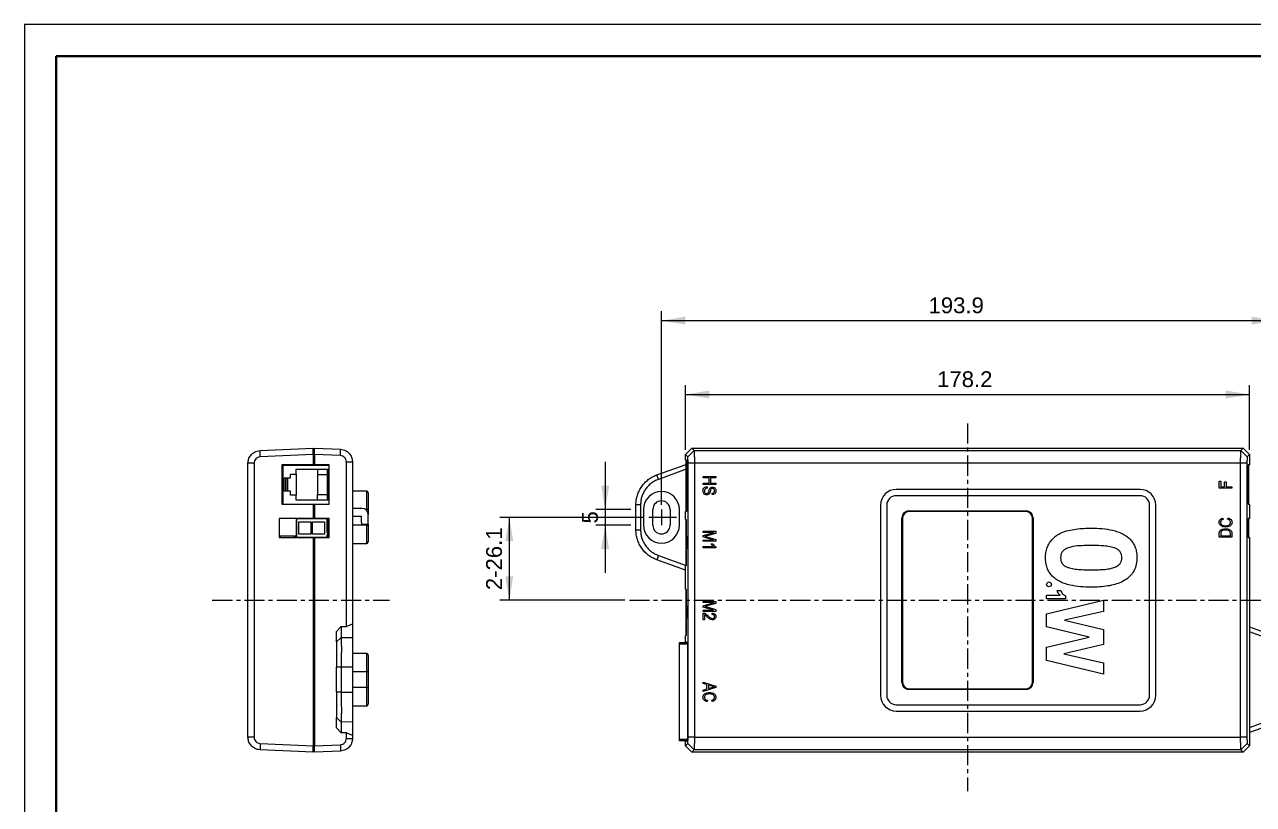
# Model space of a CAD drawing. Header units: millimetres. Extents: x -297 to 297, y -210 to 210.
# Drawn here: x -297 to 91.1, y -36.2 to 210 of the extents above; entities that cross this region are included whole.
import ezdxf

# ---------------------------------------------------------------- set-up
doc = ezdxf.new("R2010")
doc.units = ezdxf.units.MM
doc.linetypes.add('CENTER', pattern=[10.16, 6.35, -1.27, 1.27, -1.27])
doc.layers.get('0').update_dxf_attribs({"lineweight": 20})
doc.layers.add('粗实线层', color=7, linetype='Continuous', lineweight=35)
doc.layers.add('细实线层', color=7, linetype='Continuous', lineweight=18)
doc.styles.add('标准', font='')
doc.styles.get('标准').set_extended_font_data('arial')
doc.dimstyles.new('标准$0', dxfattribs={"dimscale": 1.5, "dimtxt": 3.333333, "dimasz": 5, "dimexe": 2, "dimexo": 1, "dimgap": 1.5, "dimtad": 1, "dimdec": 1, "dimdsep": 46, "dimtxsty": '标准', "dimcen": 2.5, "dimdle": 10, "dimclrd": 256, "dimclre": 256, "dimclrt": 7, "dimadec": 0, "dimazin": 0, "dimtfac": 0.714286, "dimtdec": 1, "dimtmove": 0, "dimatfit": 3, "dimfxl": 0, "dimtolj": 1, "dimarcsym": 0})

# ---------------------------------------------------------------- blocks, each defined once
blk = doc.blocks.new('*X4')
for points in [[(-95.85, 116.52), (-88.35, 117.77), (-88.35, 115.27)], [(98.06, 116.52), (90.56, 117.77), (90.56, 115.27)]]:
    blk.add_hatch(color=256).paths.add_polyline_path(points, flags=0)
at = {"linetype": 'Continuous'}
for p, q in [((-95.85, 58.39), (-95.85, 119.52)), ((98.06, 7.14), (98.06, 119.52))]:
    blk.add_line(p, q, dxfattribs=at)
blk.add_line((-95.85, 116.52), (98.06, 116.52))
at = {"color": 7, "linetype": 'Continuous', "insert": (-2.76, 121.32), "char_height": 5, "width": 32.8125, "attachment_point": 5, "style": '标准'}
blk.add_mtext('193.9', dxfattribs=at)
blk = doc.blocks.new('*X5')
for points in [[(-113.62, 56.89), (-112.37, 64.39), (-114.87, 64.39)], [(-113.62, 51.89), (-112.37, 44.39), (-114.87, 44.39)]]:
    blk.add_hatch(color=256).paths.add_polyline_path(points, flags=0)
blk.add_line((-113.62, 71.89), (-113.62, 36.89))
at = {"linetype": 'Continuous'}
for p, q in [((-105.51, 56.89), (-116.62, 56.89)), ((-105.51, 51.89), (-116.62, 51.89))]:
    blk.add_line(p, q, dxfattribs=at)
at = {"color": 7, "linetype": 'Continuous', "insert": (-118.38, 54.39), "char_height": 5, "width": 10, "attachment_point": 5, "rotation": 90, "style": '标准'}
blk.add_mtext('5', dxfattribs=at)
blk = doc.blocks.new('*X6')
for points in [[(-88.27, 93.19), (-80.77, 94.44), (-80.77, 91.94)], [(89.89, 93.19), (82.39, 94.44), (82.39, 91.94)]]:
    blk.add_hatch(color=256).paths.add_polyline_path(points, flags=0)
at = {"linetype": 'Continuous'}
for p, q in [((-88.27, 75.72), (-88.27, 96.19)), ((89.89, 75.72), (89.89, 96.19))]:
    blk.add_line(p, q, dxfattribs=at)
blk.add_line((-88.27, 93.19), (89.89, 93.19))
at = {"color": 7, "linetype": 'Continuous', "insert": (-0.05, 97.99), "char_height": 5, "width": 32.6905, "attachment_point": 5, "style": '标准'}
blk.add_mtext('178.2', dxfattribs=at)
blk = doc.blocks.new('*X14')
for points in [[(-143.9, 54.39), (-142.65, 46.89), (-145.15, 46.89)], [(-143.9, 28.24), (-142.65, 35.74), (-145.15, 35.74)]]:
    blk.add_hatch(color=256).paths.add_polyline_path(points, flags=0)
at = {"linetype": 'Continuous'}
for p, q in [((-101.35, 54.39), (-146.9, 54.39)), ((-107.47, 28.24), (-146.9, 28.24))]:
    blk.add_line(p, q, dxfattribs=at)
blk.add_line((-143.9, 54.39), (-143.9, 28.24))
at = {"color": 7, "linetype": 'Continuous', "insert": (-148.7, 41.32), "char_height": 5, "width": 36.6235, "attachment_point": 5, "rotation": 90, "style": '标准'}
blk.add_mtext('2-26.1', dxfattribs=at)
blk = doc.blocks.new('$CAXA_FRAME_13B17AC1$')
at = {"layer": '粗实线层'}
for p, q in [((-287, 200), (-287, -200)), ((287, 200), (-287, 200))]:
    blk.add_line(p, q, dxfattribs=at)
at = {"layer": '细实线层'}
for p, q in [((297, 210), (-297, 210)), ((-297, 210), (-297, -210))]:
    blk.add_line(p, q, dxfattribs=at)

msp = doc.modelspace()

# ---------------------------------------------------------------- linework, layer by layer
at = {"color": 7, "linetype": 'CENTER'}
for p, q in [((0.81, 84.06), (0.81, -32.05)), ((-237.7, 28.24), (-181.71, 28.24)), ((-105.97, 28.24), (113.85, 28.24))]:
    msp.add_line(p, q, dxfattribs=at)
at = {"color": 7, "linetype": 'Continuous'}
for p, q in [((-222.61, 75.49), (-205.84, 76.22)), ((-222.61, 73.49), (-222.61, 75.49)), ((-205.84, 74.22), (-222.61, 73.49)), ((-205.84, 74.22), (-205.84, 76.22)), ((-205.84, 75.84), (-205.44, 75.84)), ((-205.84, 74.22), (-205.84, 70.98)), ((-205.84, 74.07), (-205.44, 74.07)), ((-205.44, 74.24), (-205.44, 76.24)), ((-205.44, 76.24), (-197.26, 75.89)), ((-205.44, 74.24), (-205.44, 70.98)), ((-197.26, 73.88), (-205.44, 74.24)), ((-197.26, 73.88), (-197.26, 75.89)), ((-86.29, 76.24), (-88.29, 74.24)), ((-88.29, 72.54), (-88.29, 74.24)), ((-86.27, 76.22), (-88.27, 74.22)), ((-88.27, 72.54), (-88.27, 74.22)), ((-87.54, 73.49), (-88.27, 74.22)), ((-85.54, 75.49), (-87.54, 73.49)), ((-86.29, 76.24), (87.91, 76.24)), ((-86.27, 76.22), (-85.54, 75.49)), ((-86.27, 76.22), (87.89, 76.22)), ((-85.54, 75.49), (87.16, 75.49)), ((87.16, 75.49), (87.89, 76.22)), ((89.16, 73.49), (87.16, 75.49)), ((89.89, 74.22), (87.89, 76.22)), ((89.91, 74.24), (87.91, 76.24)), ((89.89, 74.22), (89.16, 73.49)), ((89.89, 74.22), (89.89, 70.98)), ((89.91, 74.24), (89.91, 70.98)), ((-224.52, 71.5), (-226.44, 71.5)), ((-226.44, -15.01), (-226.44, 71.5)), ((-224.52, 71.5), (-224.52, -15.01)), ((-205.84, 70.98), (-215.74, 70.95)), ((-215.74, 70.95), (-215.74, 58.52)), ((-215.44, 70.24), (-215.74, 70.24)), ((-215.44, 70.88), (-215.44, 58.58)), ((-215.44, 70.88), (-200.94, 70.88)), ((-205.44, 70.98), (-205.84, 70.98)), ((-200.84, 70.96), (-205.44, 70.98)), ((-202.74, 70.88), (-202.74, 70.97)), ((-201.04, 70.88), (-201.04, 70.96)), ((-200.94, 70.88), (-200.94, 69.63)), ((-200.84, 58.51), (-200.84, 70.96)), ((-195.35, 19.95), (-195.35, 71.89)), ((-195.35, 71.89), (-193.44, 71.89)), ((-193.44, 71.89), (-193.44, 20.64)), ((-97.33, 67.78), (-88.09, 71.14)), ((-88.29, 72.54), (-88.27, 72.54)), ((-88.27, 72.54), (-88.29, 72.54)), ((-88.27, 72.54), (-87.91, 72.51)), ((-88.09, 56.26), (-88.09, 72.53)), ((-87.91, 72.24), (-87.99, 72.24)), ((-87.99, 72.24), (-87.99, 56.44)), ((-87.91, 72.51), (-87.91, 56.27)), ((-85.45, 71.5), (-87.46, 71.5)), ((-87.46, -15.01), (-87.46, 71.5)), ((-85.45, 71.5), (-85.45, -15.01)), ((87.07, 71.5), (-85.45, 71.5)), ((89.08, 71.5), (87.07, 71.5)), ((87.07, -15.01), (87.07, 71.5)), ((89.08, 71.5), (89.08, -15.01)), ((89.89, 70.98), (89.46, 70.95)), ((89.46, 70.95), (89.46, 58.52)), ((89.46, 70.88), (89.61, 70.88)), ((89.71, 70.96), (89.61, 70.96)), ((89.61, 70.88), (89.61, 58.58)), ((89.71, 70.96), (89.91, 70.98)), ((89.71, 58.51), (89.71, 70.96)), ((89.91, 70.98), (89.89, 70.98)), ((-215.44, 68.98), (-215.74, 68.98)), ((-214.96, 66.83), (-213.04, 66.83)), ((-214.96, 62.63), (-214.96, 66.83)), ((-214.44, 62.63), (-214.44, 66.83)), ((-214.04, 66.83), (-214.04, 62.63)), ((-213.84, 62.63), (-213.84, 66.83)), ((-213.04, 68.08), (-211.24, 68.08)), ((-213.04, 66.83), (-213.04, 68.08)), ((-211.24, 68.08), (-211.24, 69.63)), ((-211.24, 69.63), (-200.94, 69.63)), ((-211.24, 68.08), (-211.24, 61.38)), ((-204.44, 69.63), (-204.44, 67.83)), ((-201.34, 67.83), (-204.44, 67.83)), ((-204.44, 67.83), (-204.44, 61.63)), ((-201.34, 67.83), (-201.34, 69.63)), ((-201.34, 61.63), (-201.34, 67.83)), ((-201.04, 59.83), (-201.04, 69.63)), ((-96.83, 66.39), (-97.33, 67.78)), ((-88.09, 69.57), (-96.83, 66.39)), ((-82.69, 67.28), (-78.69, 67.28)), ((-82.69, 66.87), (-82.69, 67.28)), ((-80.82, 66.87), (-82.69, 66.87)), ((-80.82, 65.15), (-80.82, 66.87)), ((-80.35, 66.87), (-80.35, 65.15)), ((-78.69, 66.87), (-80.35, 66.87)), ((-78.69, 67.28), (-78.69, 66.87)), ((-213.04, 62.63), (-214.96, 62.63)), ((-213.04, 61.38), (-213.04, 62.63)), ((-188.94, 62.64), (-193.44, 62.64)), ((-188.94, 56.89), (-188.94, 62.64)), ((-188.44, 62.14), (-188.44, 56.89)), ((-82.69, 65.15), (-80.82, 65.15)), ((-82.69, 64.74), (-82.69, 65.15)), ((-78.69, 64.74), (-82.69, 64.74)), ((-81.39, 64.06), (-81.34, 63.65)), ((-80.35, 65.15), (-78.69, 65.15)), ((-78.69, 65.15), (-78.69, 64.74)), ((55.31, 63.24), (-21.69, 63.24)), ((-21.69, 63.24), (-21.69, 63.24)), ((55.31, 63.24), (-21.69, 63.24)), ((55.31, 63.24), (55.31, 63.24)), ((80.31, 65.86), (80.78, 65.86)), ((80.31, 63.63), (80.31, 65.86)), ((84.31, 63.63), (80.31, 63.63)), ((80.78, 65.86), (80.78, 64.04)), ((80.78, 64.04), (82.03, 64.04)), ((82.03, 65.6), (82.49, 65.6)), ((82.03, 64.04), (82.03, 65.6)), ((82.49, 65.6), (82.49, 64.04)), ((82.49, 64.04), (84.31, 64.04)), ((84.31, 64.04), (84.31, 63.63)), ((-215.74, 58.52), (-205.84, 58.48)), ((-215.44, 58.58), (-200.94, 58.58)), ((-214.04, 58.58), (-214.04, 58.51)), ((-213.84, 58.51), (-213.84, 58.58)), ((-211.24, 61.38), (-213.04, 61.38)), ((-211.24, 59.83), (-211.24, 61.38)), ((-200.94, 59.83), (-211.24, 59.83)), ((-205.84, 58.48), (-205.84, 54.04)), ((-205.84, 58.48), (-205.44, 58.48)), ((-205.44, 58.48), (-200.84, 58.51)), ((-205.44, 58.48), (-205.44, 54.04)), ((-204.44, 61.63), (-201.34, 61.63)), ((-204.44, 59.83), (-204.44, 61.63)), ((-202.74, 58.58), (-202.74, 58.5)), ((-201.34, 59.83), (-201.34, 61.63)), ((-201.04, 58.51), (-201.04, 58.58)), ((-200.94, 59.83), (-200.94, 58.58)), ((-102.43, 58.38), (-103.91, 58.38)), ((-103.91, 50.4), (-103.91, 58.38)), ((-102.43, 58.38), (-102.43, 50.4)), ((-79.83, 61.57), (-79.88, 61.98)), ((-26.69, 58.24), (-26.69, -1.76)), ((-26.69, 58.24), (-26.69, 58.24)), ((-26.69, 58.24), (-26.69, -1.76)), ((-24.69, 58.24), (-24.69, -1.76)), ((-24.69, 58.24), (-24.69, 58.24)), ((-24.69, 58.24), (-24.69, -1.76)), ((55.31, 61.24), (-21.69, 61.24)), ((-21.69, 61.24), (-21.69, 61.24)), ((55.31, 61.24), (-21.69, 61.24)), ((55.31, 61.24), (55.31, 61.24)), ((58.31, 58.24), (58.31, 58.24)), ((58.31, -1.76), (58.31, 58.24)), ((58.31, -1.76), (58.31, 58.24)), ((60.31, -1.76), (60.31, 58.24)), ((60.31, 58.24), (60.31, 58.24)), ((60.31, -1.76), (60.31, 58.24)), ((89.61, 58.58), (89.46, 58.58)), ((89.46, 58.52), (89.89, 58.48)), ((89.71, 58.51), (89.61, 58.51)), ((89.91, 58.48), (89.71, 58.51)), ((89.91, 58.48), (89.89, 58.48)), ((89.89, 58.48), (89.89, 54.04)), ((89.91, 58.48), (89.91, 54.04)), ((-190.44, 57.24), (-193.44, 57.24)), ((-193.44, 54.74), (-190.74, 54.74)), ((-190.74, 54.74), (-190.74, 53.24)), ((-188.94, 56.89), (-189.3, 56.89)), ((-188.44, 56.89), (-188.94, 56.89)), ((-188.94, 56.57), (-188.94, 56.89)), ((-188.44, 56.89), (-188.44, 55.24)), ((-188.44, 52.24), (-188.44, 55.24)), ((-101.51, 56.89), (-101.51, 51.89)), ((-91.05, 54.39), (-99.85, 54.39)), ((-98.56, 51.89), (-98.56, 56.89)), ((-95.85, 56.89), (-95.85, 51.89)), ((-93.13, 56.89), (-93.13, 51.89)), ((-90.18, 51.89), (-90.18, 56.89)), ((-88.29, 56.24), (-88.27, 56.24)), ((-88.29, 56.24), (-88.27, 56.24)), ((-88.29, 53.79), (-88.29, 56.24)), ((-87.91, 56.27), (-88.27, 56.24)), ((-88.27, 53.76), (-88.27, 56.24)), ((-87.99, 56.44), (-87.91, 56.44)), ((-17.69, 56.24), (-17.69, 56.44)), ((-17.69, 56.44), (19.31, 56.44)), ((19.31, 56.24), (-17.69, 56.24)), ((-17.69, 56.24), (-17.68, 56.24)), ((19.31, 56.24), (-17.68, 56.24)), ((19.31, 56.24), (19.31, 56.44)), ((19.31, 56.24), (19.31, 56.24)), ((-205.84, 54.04), (-216.54, 54)), ((-216.54, 54), (-216.54, 48.08)), ((-211.14, 53.74), (-211.24, 53.74)), ((-211.24, 53.74), (-211.24, 48.44)), ((-211.14, 53.94), (-211.14, 48.14)), ((-201.44, 53.94), (-211.14, 53.94)), ((-210.34, 49.14), (-210.34, 52.94)), ((-210.34, 52.94), (-206.54, 52.94)), ((-206.54, 52.94), (-206.54, 49.14)), ((-206.04, 52.94), (-202.24, 52.94)), ((-206.04, 49.14), (-206.04, 52.94)), ((-205.44, 54.04), (-205.84, 54.04)), ((-200.84, 54.02), (-205.44, 54.04)), ((-205.44, 53.94), (-205.44, 54.04)), ((-202.24, 52.94), (-202.24, 49.14)), ((-201.44, 49.54), (-201.44, 53.94)), ((-201.04, 53.78), (-201.44, 53.78)), ((-201.44, 53.44), (-201.34, 53.44)), ((-201.04, 51.29), (-201.44, 51.29)), ((-201.34, 52.89), (-201.34, 53.44)), ((-201.34, 52.89), (-201.04, 52.89)), ((-201.04, 52.29), (-201.34, 52.29)), ((-201.34, 52.29), (-201.34, 51.29)), ((-201.04, 49.54), (-201.04, 54.02)), ((-200.84, 48.07), (-200.84, 54.02)), ((-188.94, 51.89), (-193.44, 51.89)), ((-190.74, 53.24), (-190.56, 52.24)), ((-190.56, 52.24), (-188.44, 52.24)), ((-188.94, 51.89), (-188.94, 52.24)), ((-188.94, 51.89), (-188.44, 51.89)), ((-188.94, 46.14), (-188.94, 51.89)), ((-188.44, 52.24), (-188.44, 51.89)), ((-188.44, 51.89), (-188.44, 46.64)), ((-88.29, 53.79), (-88.27, 53.79)), ((-88.27, 53.79), (-88.29, 53.79)), ((-88.27, 53.76), (-88.04, 53.74)), ((-88.09, 39.14), (-88.09, 53.75)), ((-88.04, 53.74), (-88.04, 48.44)), ((-19.89, 2.24), (-19.89, 54.24)), ((-19.89, 54.24), (-19.69, 54.24)), ((-19.69, 54.24), (-19.69, 2.24)), ((-19.68, 54.24), (-19.69, 54.24)), ((-19.68, 54.24), (-19.68, 2.25)), ((21.31, 2.24), (21.31, 54.24)), ((21.31, 54.24), (21.51, 54.24)), ((21.31, 54.24), (21.31, 54.24)), ((21.31, 2.25), (21.31, 54.24)), ((21.51, 54.24), (21.51, 2.24)), ((81.45, 54.14), (81.56, 53.72)), ((82.91, 53.78), (83.01, 54.19)), ((89.89, 54.04), (89.43, 54)), ((89.43, 54), (89.43, 48.08)), ((89.43, 53.94), (89.61, 53.94)), ((89.71, 54.02), (89.61, 54.02)), ((89.61, 53.94), (89.61, 48.14)), ((89.71, 54.02), (89.91, 54.04)), ((89.71, 48.07), (89.71, 54.02)), ((89.91, 54.04), (89.89, 54.04)), ((-216.54, 48.08), (-205.84, 48.04)), ((-211.24, 48.44), (-216.24, 48.44)), ((-216.24, 48.44), (-216.24, 48.08)), ((-212.04, 48.07), (-212.04, 48.09)), ((-212.04, 48.09), (-211.04, 48.09)), ((-211.14, 48.14), (-201.44, 48.14)), ((-211.04, 48.14), (-211.04, 48.06)), ((-206.54, 49.14), (-210.34, 49.14)), ((-202.24, 49.14), (-206.04, 49.14)), ((-205.84, 48.04), (-205.84, -17.74)), ((-205.84, 48.04), (-205.44, 48.04)), ((-205.44, 48.04), (-200.84, 48.07)), ((-205.44, 48.04), (-205.44, -17.76)), ((-204.34, 48.14), (-204.34, 48.07)), ((-201.04, 48.07), (-204.34, 48.07)), ((-201.44, 50.19), (-201.04, 50.19)), ((-201.44, 49.54), (-201.04, 49.54)), ((-201.04, 48.94), (-201.44, 48.94)), ((-201.44, 48.14), (-201.44, 48.94)), ((-201.34, 50.19), (-201.34, 49.54)), ((-201.34, 48.07), (-201.34, 48.06)), ((-201.04, 49.54), (-201.04, 48.94)), ((-201.04, 48.07), (-201.04, 48.94)), ((-102.43, 50.4), (-103.91, 50.4)), ((-88.04, 48.44), (-87.82, 48.44)), ((-87.99, 48.09), (-87.99, 48.44)), ((-87.99, 48.09), (-87.82, 48.09)), ((-87.99, 44.89), (-87.99, 48.09)), ((-87.82, 48.44), (-87.82, 44.44)), ((-82.69, 50), (-78.69, 50)), ((-82.69, 49.58), (-82.69, 50)), ((-82.69, 48.63), (-79.2, 49.58)), ((-79.2, 49.58), (-82.69, 49.58)), ((-82.69, 48.2), (-82.69, 48.63)), ((-79.39, 47.24), (-82.69, 48.2)), ((-82.69, 47.24), (-79.39, 47.24)), ((-82.69, 46.83), (-82.69, 47.24)), ((-78.69, 46.83), (-82.69, 46.83)), ((-81.52, 48.57), (-82.11, 48.41)), ((-78.69, 49.35), (-81.52, 48.57)), ((-81.47, 48.23), (-78.69, 47.42)), ((-78.69, 50), (-78.69, 49.35)), ((-78.69, 47.42), (-78.69, 46.83)), ((80.31, 48.11), (80.31, 49.24)), ((84.31, 48.11), (80.31, 48.11)), ((80.78, 49.23), (80.78, 48.53)), ((80.78, 48.53), (83.84, 48.53)), ((83.84, 48.53), (83.84, 49.24)), ((84.31, 49.29), (84.31, 48.11)), ((89.43, 48.14), (89.61, 48.14)), ((89.43, 48.08), (89.89, 48.04)), ((89.71, 48.07), (89.61, 48.07)), ((89.91, 48.04), (89.71, 48.07)), ((89.91, 48.04), (89.89, 48.04)), ((89.89, 48.04), (89.89, -17.74)), ((89.91, 48.04), (89.91, -17.76)), ((-226.44, 45.5), (-226.46, 45.5)), ((-193.44, 46.14), (-188.94, 46.14)), ((-88.04, 44.44), (-88.04, 39.14)), ((-87.82, 44.44), (-88.04, 44.44)), ((-87.82, 44.89), (-87.99, 44.89)), ((-87.99, 44.44), (-87.99, 44.89)), ((-82.69, 45.22), (-79.52, 45.22)), ((-82.69, 44.8), (-82.69, 45.22)), ((-78.64, 44.8), (-82.69, 44.8)), ((-80.14, 46.05), (-79.68, 46.05)), ((-78.64, 45.07), (-78.64, 44.8)), ((-96.83, 42.39), (-97.33, 41)), ((-88.29, 37.71), (-97.33, 41)), ((-96.83, 42.39), (-88.09, 39.21)), ((-88.27, 39.09), (-88.29, 39.09)), ((-88.29, 31.79), (-88.29, 39.09)), ((-88.29, 39.09), (-88.27, 39.09)), ((-88.04, 39.14), (-88.27, 39.12)), ((-88.27, 31.76), (-88.27, 39.12)), ((-88.29, 31.79), (-88.27, 31.79)), ((-88.27, 31.79), (-88.29, 31.79)), ((-88.27, 31.76), (-88.04, 31.74)), ((-88.09, 17.14), (-88.09, 31.75)), ((-88.04, 31.74), (-88.04, 26.44)), ((29.12, 31.27), (30.27, 31.27)), ((-82.69, 27.88), (-78.69, 27.88)), ((-82.69, 27.46), (-82.69, 27.88)), ((-82.69, 26.51), (-79.2, 27.46)), ((-79.2, 27.46), (-82.69, 27.46)), ((-78.69, 27.23), (-81.52, 26.45)), ((-78.69, 27.88), (-78.69, 27.23)), ((25.81, 29.81), (30.08, 29.81)), ((25.81, 28.66), (25.81, 29.81)), ((31.81, 28.66), (25.81, 28.66)), ((25.81, 23.93), (43.81, 28.24)), ((31.81, 29.58), (31.81, 28.66)), ((43.81, 28.24), (43.81, 24.69)), ((-88.04, 26.44), (-87.82, 26.44)), ((-87.99, 26.09), (-87.99, 26.44)), ((-87.99, 22.89), (-87.99, 26.09)), ((-87.99, 26.09), (-87.82, 26.09)), ((-87.82, 26.44), (-87.82, 22.44)), ((-82.69, 26.09), (-82.69, 26.51)), ((-79.39, 25.13), (-82.69, 26.09)), ((-82.69, 25.13), (-79.39, 25.13)), ((-82.69, 24.71), (-82.69, 25.13)), ((-78.69, 24.71), (-82.69, 24.71)), ((-82.69, 22.06), (-82.69, 24.19)), ((-82.22, 23.62), (-82.22, 22.06)), ((-81.52, 26.45), (-82.11, 26.29)), ((-81.47, 26.11), (-78.69, 25.3)), ((-79.88, 23.72), (-79.83, 24.14)), ((-78.69, 25.3), (-78.69, 24.71)), ((25.81, 19.81), (25.81, 23.93)), ((43.81, 24.69), (31.45, 21.9)), ((-198.44, 18.36), (-196.96, 19.95)), ((-196.96, 19.95), (-196.96, 16.51)), ((-196.96, 19.95), (-195.35, 19.95)), ((-193.44, 20.64), (-195.35, 19.95)), ((-193.44, 20.64), (-193.44, 16.46)), ((-88.04, 22.44), (-88.04, 17.14)), ((-87.82, 22.44), (-88.04, 22.44)), ((-87.82, 22.89), (-87.99, 22.89)), ((-87.99, 22.44), (-87.99, 22.89)), ((-82.22, 22.06), (-82.69, 22.06)), ((39.27, 16.59), (25.81, 19.81)), ((31.45, 21.9), (43.81, 18.94)), ((89.91, 19.82), (99.1, 16.51)), ((-198.44, 15.12), (-198.44, 18.36)), ((-196.96, 16.51), (-198.44, 15.12)), ((-196.96, 16.51), (-193.44, 16.46)), ((-193.44, 16.46), (-193.44, 7.06)), ((-88.27, 17.09), (-88.29, 17.09)), ((-88.29, 17.09), (-88.27, 17.09)), ((-88.29, 15.04), (-88.29, 17.09)), ((-88.04, 17.14), (-88.27, 17.12)), ((-88.27, 14.94), (-88.27, 17.12)), ((25.81, 13.45), (39.27, 16.59)), ((43.81, 18.94), (43.81, 14.21)), ((98.6, 15.12), (89.91, 18.25)), ((-198.44, 15.12), (-198.44, 7.1)), ((-90.19, 14.84), (-87.52, 14.84)), ((-90.19, 14.34), (-90.19, 14.84)), ((-90.19, -15.66), (-90.19, 14.34)), ((-87.52, 14.34), (-90.19, 14.34)), ((-88.27, 15.04), (-88.29, 15.04)), ((-88.27, 15.04), (-88.29, 15.04)), ((-88.27, 14.94), (-87.53, 15.03)), ((-87.89, 14.94), (-88.27, 14.94)), ((-87.89, 14.94), (-87.52, 14.94)), ((-87.89, 14.94), (-87.89, 14.94)), ((-87.52, -16.05), (-87.52, 14.73)), ((25.81, 9.16), (25.81, 13.45)), ((43.81, 14.21), (31.24, 11.28)), ((-188.94, 11.39), (-193.44, 11.39)), ((-188.94, 5.64), (-188.94, 11.39)), ((-188.44, 10.89), (-188.44, 5.64)), ((43.81, 4.93), (25.81, 9.16)), ((31.24, 11.28), (43.81, 8.49)), ((43.81, 8.49), (43.81, 4.93)), ((-196.96, 7.1), (-198.44, 7.1)), ((-198.44, -0.83), (-198.44, 7.1)), ((-193.44, 7.06), (-196.96, 7.1)), ((-196.96, 7.1), (-196.96, -0.83)), ((-193.44, 7.06), (-193.44, -0.79)), ((-188.94, 5.64), (-193.44, 5.64)), ((-188.94, 0.64), (-188.94, 5.64)), ((-188.44, 5.64), (-188.94, 5.64)), ((-188.44, 5.64), (-188.44, 0.64)), ((-188.94, 0.64), (-193.44, 0.64)), ((-188.94, 0.64), (-188.44, 0.64)), ((-188.94, -5.11), (-188.94, 0.64)), ((-188.44, 0.64), (-188.44, -4.61)), ((-82.69, 2.4), (-78.69, 1.12)), ((-82.69, 1.96), (-82.69, 2.4)), ((-81.49, 1.62), (-82.69, 1.96)), ((-78.69, 0.71), (-82.69, -0.56)), ((-82.69, -0.13), (-81.49, 0.22)), ((-81.49, 0.22), (-81.49, 1.62)), ((-81.03, 1.48), (-81.03, 0.35)), ((-79.86, 1.1), (-81.03, 1.48)), ((-81.03, 0.35), (-79.93, 0.69)), ((-78.69, 1.12), (-78.69, 0.71)), ((-19.89, 2.24), (-19.69, 2.24)), ((-19.69, 2.24), (-19.68, 2.25)), ((-17.68, 0.25), (-17.69, 0.24)), ((-17.69, 0.04), (-17.69, 0.24)), ((-17.69, 0.24), (19.31, 0.24)), ((19.31, 0.04), (-17.69, 0.04)), ((-17.68, 0.25), (19.31, 0.25)), ((19.31, 0.24), (19.31, 0.25)), ((19.31, 0.04), (19.31, 0.24)), ((21.31, 2.25), (21.31, 2.24)), ((21.31, 2.24), (21.51, 2.24)), ((-198.44, -0.83), (-198.44, -8.85)), ((-196.96, -0.83), (-198.44, -0.83)), ((-196.96, -0.83), (-193.44, -0.79)), ((-193.44, -0.79), (-193.44, -10.19)), ((-82.69, -0.56), (-82.69, -0.13)), ((-81.29, -3.37), (-81.39, -3.78)), ((-79.83, -3.73), (-79.94, -3.32)), ((-26.69, -1.76), (-26.69, -1.76)), ((-24.69, -1.76), (-24.69, -1.76)), ((58.31, -1.76), (58.31, -1.76)), ((60.31, -1.76), (60.31, -1.76)), ((-193.44, -5.11), (-188.94, -5.11)), ((-21.69, -4.76), (55.31, -4.76)), ((-21.69, -4.76), (-21.69, -4.76)), ((-21.69, -4.76), (55.31, -4.76)), ((-21.69, -6.76), (55.31, -6.76)), ((-21.69, -6.76), (-21.69, -6.76)), ((-21.69, -6.76), (55.31, -6.76)), ((55.31, -4.76), (55.31, -4.76)), ((55.31, -6.76), (55.31, -6.76)), ((-196.96, -10.24), (-198.44, -8.85)), ((-198.44, -12.09), (-198.44, -8.85)), ((-193.44, -10.19), (-196.96, -10.24)), ((-196.96, -10.24), (-196.96, -13.68)), ((-193.44, -10.19), (-193.44, -14.36)), ((89.91, -11.98), (98.6, -8.85)), ((99.1, -10.24), (89.91, -13.55)), ((-224.52, -15.01), (-226.44, -15.01)), ((-196.96, -13.68), (-198.44, -12.09)), ((-195.35, -13.68), (-196.96, -13.68)), ((-195.35, -13.68), (-193.44, -14.36)), ((-195.35, -15.4), (-195.35, -13.68)), ((-195.35, -15.4), (-193.44, -15.4)), ((-193.44, -14.36), (-193.44, -15.4)), ((-85.45, -15.01), (-87.46, -15.01)), ((-85.45, -15.01), (87.07, -15.01)), ((89.08, -15.01), (87.07, -15.01)), ((-222.61, -17.01), (-222.61, -19.01)), ((-222.61, -17.01), (-205.84, -17.74)), ((-205.84, -19.74), (-222.61, -19.01)), ((-205.84, -17.59), (-205.44, -17.59)), ((-205.84, -19.74), (-205.84, -17.74)), ((-205.84, -19.36), (-205.44, -19.36)), ((-205.44, -17.76), (-197.26, -17.4)), ((-205.44, -19.76), (-205.44, -17.76)), ((-197.26, -19.4), (-205.44, -19.76)), ((-197.26, -17.4), (-197.26, -19.4)), ((-90.19, -16.16), (-90.19, -15.66)), ((-90.19, -15.66), (-87.52, -15.66)), ((-87.52, -16.16), (-90.19, -16.16)), ((-88.29, -16.36), (-88.27, -16.36)), ((-88.29, -17.75), (-88.29, -16.36)), ((-88.29, -16.36), (-88.27, -16.36)), ((-88.29, -17.75), (-86.29, -19.76)), ((-87.53, -16.35), (-88.27, -16.26)), ((-88.27, -17.73), (-88.27, -16.26)), ((-88.27, -16.26), (-87.89, -16.26)), ((-88.27, -17.73), (-87.54, -17)), ((-88.27, -17.73), (-86.27, -19.74)), ((-87.89, -16.26), (-87.89, -16.26)), ((-87.52, -16.26), (-87.89, -16.26)), ((-85.54, -19.01), (-87.54, -17)), ((-85.54, -19.01), (-86.27, -19.74)), ((87.16, -19.01), (-85.54, -19.01)), ((89.16, -17.01), (87.16, -19.01)), ((87.89, -19.74), (87.16, -19.01)), ((87.89, -19.74), (89.89, -17.74)), ((87.91, -19.76), (89.91, -17.76)), ((89.16, -17.01), (89.89, -17.74)), ((87.91, -19.76), (-86.29, -19.76)), ((87.89, -19.74), (-86.27, -19.74))]:
    msp.add_line(p, q, dxfattribs=at)
msp.add_circle((26.56, 33.24), 0.75, dxfattribs=at)
for centre, radius, start, end in [((-188.94, 62.14), 0.5, 0, 90), ((-95.85, 56.89), 5.66, 0, 180), ((-21.69, 58.24), 5, 90, 180), ((-21.69, 58.24), 5, 90, 180), ((55.31, 58.24), 5, 360, 90), ((55.31, 58.24), 5, 360, 90), ((-95.85, 56.89), 2.72, 0, 180), ((-21.69, 58.24), 3, 90, 180), ((-21.69, 58.24), 3, 90, 180), ((55.31, 58.24), 3, 360, 90), ((55.31, 58.24), 3, 360, 90), ((-190.44, 55.24), 2, 0, 90), ((-95.85, 51.89), 5.66, 180, 360), ((-95.85, 51.89), 2.72, 180, 0), ((-188.94, 46.64), 0.5, 270, 0), ((-188.94, 10.89), 0.5, 0, 90), ((-21.69, -1.76), 5, 180, 270), ((-21.69, -1.76), 5, 180, 270), ((-21.69, -1.76), 3, 180, 270), ((-21.69, -1.76), 3, 180, 270), ((55.31, -1.76), 5, 270, 0), ((55.31, -1.76), 3, 270, 0), ((55.31, -1.76), 3, 270, 0), ((55.31, -1.76), 5, 270, 0), ((-188.94, -4.61), 0.5, 270, 0)]:
    msp.add_arc(centre, radius, start, end, dxfattribs=at)
for centre, major_axis, ratio, start_param, end_param in [((-17.69, 54.24), (1.56, -1.56), 0.999924, 2.356233, 3.926953), ((-17.69, 54.24), (-1.41, 1.41), 0.999909, 5.497825, 7.068545), ((-17.68, 54.24), (1.41, -1.41), 0.999924, 2.356233, 3.926953), ((19.31, 54.24), (-1.56, -1.56), 0.999924, 2.356233, 3.926953), ((19.31, 54.24), (1.41, 1.41), 0.999909, 5.497825, 7.068545), ((19.31, 54.24), (-1.41, -1.41), 0.999924, 2.356233, 3.926953), ((-88, 14.71), (0, 0.3), 0.043661, 5.175568, 5.618497), ((-87.53, 14.73), (0, 0.3), 0.043661, 4.712389, 6.288421), ((-17.69, 2.24), (1.56, 1.56), 0.999924, 2.356233, 3.926953), ((-17.69, 2.24), (1.41, 1.41), 0.999909, 2.356233, 3.926953), ((-17.68, 2.25), (1.41, 1.41), 0.999924, 2.356233, 3.926953), ((19.31, 2.25), (-1.41, 1.41), 0.999924, 2.356233, 3.926953), ((19.31, 2.24), (-1.56, 1.56), 0.999924, 2.356233, 3.926953), ((19.31, 2.24), (-1.41, 1.41), 0.999909, 2.356233, 3.926953), ((-88, -16.02), (0, 0.3), 0.043661, 3.806281, 4.24921), ((-87.53, -16.05), (0, 0.3), 0.043661, 3.136357, 4.712389)]:
    msp.add_ellipse(centre, major_axis=major_axis, ratio=ratio, start_param=start_param, end_param=end_param, dxfattribs=at)
for points, knots in [([(-226.44, 71.5), (-226.4, 71.91), (-226.32, 72.79), (-225.75, 73.83), (-225.04, 74.57), (-224.35, 75.04), (-223.53, 75.39), (-222.92, 75.46), (-222.61, 75.49)], [0, 0, 0, 0, 868.324331, 1873.038027, 2429.037795, 3019.457671, 3644.26142, 4303.433059, 4303.433059, 4303.433059, 4303.433059]), ([(-197.26, 75.89), (-196.95, 75.85), (-196.35, 75.78), (-195.52, 75.43), (-194.83, 74.96), (-194.13, 74.22), (-193.55, 73.19), (-193.47, 72.3), (-193.44, 71.89)], [0, 0, 0, 0, 589.829161, 1148.906354, 1677.216865, 2174.729648, 3073.75186, 3850.738149, 3850.738149, 3850.738149, 3850.738149]), ([(-195.35, 71.89), (-195.38, 72.14), (-195.43, 72.66), (-195.88, 73.3), (-196.5, 73.78), (-197.01, 73.85), (-197.26, 73.88)], [0, 0, 0, 0, 665.153975, 1333.650924, 2002.061747, 2668.127516, 2668.127516, 2668.127516, 2668.127516]), ([(-194.55, 74.66), (-194.54, 74.65), (-194.53, 74.64), (-194.46, 74.57), (-194.4, 74.5), (-194.37, 74.46), (-194.35, 74.43), (-194.33, 74.41), (-194.33, 74.4), (-194.32, 74.4)], [0, 0, 0, 0, 1613.02145, 2943.797119, 3599.74994, 3953.712208, 4137.309017, 4324.369504, 4359.591616, 4359.591616, 4359.591616, 4359.591616]), ([(-85.54, 75.49), (-85.53, 75.46), (-85.52, 75.39), (-85.5, 75.04), (-85.49, 74.57), (-85.47, 73.83), (-85.46, 72.79), (-85.45, 71.91), (-85.45, 71.5)], [0, 0, 0, 0, 337.680765, 657.755619, 960.216367, 1245.044344, 1759.739887, 2204.565899, 2204.565899, 2204.565899, 2204.565899]), ([(87.07, 71.5), (87.07, 71.91), (87.08, 72.79), (87.09, 73.83), (87.1, 74.57), (87.12, 75.04), (87.14, 75.39), (87.15, 75.46), (87.16, 75.49)], [0, 0, 0, 0, 257.509442, 555.466386, 720.353151, 895.447511, 1080.738719, 1276.222037, 1276.222037, 1276.222037, 1276.222037]), ([(-222.61, 73.49), (-222.86, 73.45), (-223.37, 73.38), (-223.99, 72.9), (-224.44, 72.26), (-224.49, 71.75), (-224.52, 71.5)], [0, 0, 0, 0, 740.284807, 1483.9191, 2226.978409, 2967.012157, 2967.012157, 2967.012157, 2967.012157]), ([(-87.46, 71.5), (-87.46, 71.75), (-87.46, 72.26), (-87.48, 72.9), (-87.51, 73.38), (-87.53, 73.45), (-87.54, 73.49)], [0, 0, 0, 0, 383.107756, 768.123392, 1153.120809, 1536.736211, 1536.736211, 1536.736211, 1536.736211]), ([(89.16, 73.49), (89.15, 73.45), (89.13, 73.38), (89.1, 72.9), (89.08, 72.26), (89.08, 71.75), (89.08, 71.5)], [0, 0, 0, 0, 226.067245, 453.157352, 680.071871, 906.062448, 906.062448, 906.062448, 906.062448]), ([(-103.91, 58.38), (-103.89, 58.89), (-103.84, 59.91), (-103.48, 61.4), (-102.91, 62.82), (-102.13, 64.14), (-101.16, 65.32), (-100.02, 66.34), (-98.74, 67.19), (-97.8, 67.58), (-97.33, 67.78)], [0, 0, 0, 0, 377.939008, 755.869879, 1133.795831, 1511.719058, 1889.641849, 2267.567874, 2645.499089, 3023.437702, 3023.437702, 3023.437702, 3023.437702]), ([(-96.83, 66.39), (-97.22, 66.22), (-98.03, 65.89), (-99.12, 65.17), (-100.09, 64.3), (-100.92, 63.29), (-101.58, 62.17), (-102.07, 60.95), (-102.38, 59.68), (-102.42, 58.81), (-102.43, 58.38)], [0, 0, 0, 0, 372.452342, 748.066812, 1123.136496, 1496.287172, 1869.158747, 2244.507637, 2619.986813, 2992.578794, 2992.578794, 2992.578794, 2992.578794]), ([(-82.74, 62.72), (-82.72, 62.93), (-82.69, 63.33), (-82.33, 63.79), (-81.86, 64.02), (-81.55, 64.05), (-81.39, 64.06)], [0, 0, 0, 0, 392.601552, 783.547077, 1092.259887, 1401.835306, 1401.835306, 1401.835306, 1401.835306]), ([(-81.58, 61.46), (-81.76, 61.49), (-82.12, 61.53), (-82.52, 61.87), (-82.72, 62.3), (-82.73, 62.58), (-82.74, 62.72)], [0, 0, 0, 0, 387.683611, 774.845116, 1080.269618, 1386.655019, 1386.655019, 1386.655019, 1386.655019]), ([(-81.34, 63.65), (-81.48, 63.63), (-81.76, 63.59), (-82.08, 63.34), (-82.25, 63.02), (-82.26, 62.8), (-82.27, 62.69)], [0, 0, 0, 0, 391.824764, 780.42092, 1087.817505, 1395.658567, 1395.658567, 1395.658567, 1395.658567]), ([(-82.27, 62.69), (-82.27, 62.58), (-82.25, 62.35), (-82.1, 62.07), (-81.85, 61.9), (-81.68, 61.89), (-81.59, 61.88)], [0, 0, 0, 0, 389.223704, 776.014557, 1080.716262, 1385.933342, 1385.933342, 1385.933342, 1385.933342]), ([(-81.59, 61.88), (-81.53, 61.88), (-81.42, 61.89), (-81.26, 61.96), (-81.13, 62.08), (-80.95, 62.38), (-80.89, 62.66), (-80.83, 62.88)], [0, 0, 0, 0, 205.298564, 410.266562, 615.318894, 820.624349, 1642.68698, 1642.68698, 1642.68698, 1642.68698]), ([(-80.83, 62.88), (-80.79, 63.03), (-80.7, 63.33), (-80.46, 63.71), (-80.1, 63.93), (-79.86, 63.95), (-79.73, 63.96)], [0, 0, 0, 0, 388.640444, 774.235428, 1078.157399, 1382.396418, 1382.396418, 1382.396418, 1382.396418]), ([(-80.41, 62.78), (-80.45, 62.64), (-80.5, 62.41), (-80.58, 62.18), (-80.62, 62.08)], [0, 0, 0, 0, 433.402026, 773.754967, 773.754967, 773.754967, 773.754967]), ([(-80.15, 63.41), (-80.22, 63.3), (-80.34, 63.1), (-80.39, 62.88), (-80.41, 62.78)], [0, 0, 0, 0, 432.941365, 776.063953, 776.063953, 776.063953, 776.063953]), ([(-79.74, 63.54), (-79.83, 63.54), (-79.97, 63.53), (-80.09, 63.45), (-80.15, 63.41)], [0, 0, 0, 0, 434.815148, 775.937474, 775.937474, 775.937474, 775.937474]), ([(-79.88, 61.98), (-79.77, 62), (-79.53, 62.03), (-79.25, 62.22), (-79.12, 62.51), (-79.11, 62.69), (-79.1, 62.78)], [0, 0, 0, 0, 381.632849, 760.103333, 1059.107805, 1359.228793, 1359.228793, 1359.228793, 1359.228793]), ([(-78.64, 62.8), (-78.65, 62.62), (-78.68, 62.26), (-78.99, 61.83), (-79.41, 61.61), (-79.69, 61.58), (-79.83, 61.57)], [0, 0, 0, 0, 379.739708, 757.793557, 1056.22991, 1355.423627, 1355.423627, 1355.423627, 1355.423627]), ([(-79.1, 62.78), (-79.11, 62.89), (-79.12, 63.1), (-79.27, 63.36), (-79.49, 63.52), (-79.66, 63.53), (-79.74, 63.54)], [0, 0, 0, 0, 384.150808, 765.673752, 1066.326449, 1367.501245, 1367.501245, 1367.501245, 1367.501245]), ([(-79.73, 63.96), (-79.56, 63.94), (-79.23, 63.91), (-78.85, 63.59), (-78.66, 63.19), (-78.64, 62.93), (-78.64, 62.8)], [0, 0, 0, 0, 382.974129, 765.209846, 1066.825147, 1369.250395, 1369.250395, 1369.250395, 1369.250395]), ([(-80.62, 62.08), (-80.67, 61.98), (-80.78, 61.78), (-81.1, 61.52), (-81.4, 61.48), (-81.58, 61.46)], [0, 0, 0, 0, 292.080589, 583.662232, 1039.601317, 1039.601317, 1039.601317, 1039.601317]), ([(25.45, 41.66), (25.47, 42.21), (25.52, 43.29), (25.94, 44.88), (26.67, 46.34), (27.68, 47.62), (28.91, 48.71), (30.57, 49.64), (32.65, 50.31), (35.05, 50.73), (37.49, 50.95), (39.11, 50.97), (39.93, 50.98)], [0, 0, 0, 0, 83.12487, 166.234482, 249.319976, 332.390333, 415.49245, 498.5552, 623.164445, 747.874813, 872.625618, 997.387638, 997.387638, 997.387638, 997.387638]), ([(39.93, 50.98), (41.05, 50.96), (43.3, 50.91), (46.12, 50.49), (48.33, 49.86), (49.97, 49.18), (50.94, 48.5), (51.42, 48.16)], [0, 0, 0, 0, 170.655618, 341.238558, 430.622364, 519.967569, 609.262162, 609.262162, 609.262162, 609.262162]), ([(80.26, 52.86), (80.28, 53.04), (80.32, 53.4), (80.75, 53.91), (81.19, 54.05), (81.45, 54.14)], [0, 0, 0, 0, 173.948025, 347.883666, 621.00976, 621.00976, 621.00976, 621.00976]), ([(82.28, 51.34), (82.02, 51.35), (81.49, 51.38), (80.8, 51.7), (80.34, 52.24), (80.29, 52.65), (80.26, 52.86)], [0, 0, 0, 0, 219.138619, 437.33046, 608.548767, 779.747131, 779.747131, 779.747131, 779.747131]), ([(80.39, 49.88), (80.49, 50.06), (80.71, 50.43), (81.42, 50.76), (81.96, 50.8), (82.29, 50.82)], [0, 0, 0, 0, 172.347745, 346.18404, 619.528113, 619.528113, 619.528113, 619.528113]), ([(81.56, 53.72), (81.44, 53.69), (81.21, 53.62), (80.92, 53.41), (80.75, 53.14), (80.73, 52.94), (80.73, 52.85)], [0, 0, 0, 0, 220.431245, 439.983982, 612.371993, 785.076736, 785.076736, 785.076736, 785.076736]), ([(80.73, 52.85), (80.75, 52.67), (80.78, 52.39), (81.02, 52.12), (81.31, 51.91), (81.75, 51.77), (82.11, 51.76), (82.28, 51.75)], [0, 0, 0, 0, 239.146475, 359.610043, 480.229878, 720.991423, 962.446175, 962.446175, 962.446175, 962.446175]), ([(84.36, 52.83), (84.33, 52.58), (84.29, 52.22), (83.98, 51.85), (83.58, 51.58), (83, 51.37), (82.52, 51.35), (82.28, 51.34)], [0, 0, 0, 0, 245.586142, 369.335787, 493.333648, 740.872031, 988.897043, 988.897043, 988.897043, 988.897043]), ([(82.28, 51.75), (82.47, 51.76), (82.83, 51.77), (83.36, 51.91), (83.72, 52.21), (83.88, 52.54), (83.89, 52.72), (83.9, 52.81)], [0, 0, 0, 0, 246.926238, 493.21236, 737.865596, 860.998212, 984.262088, 984.262088, 984.262088, 984.262088]), ([(82.29, 50.82), (82.53, 50.81), (83.01, 50.79), (83.59, 50.58), (83.98, 50.3), (84.27, 49.9), (84.29, 49.54), (84.31, 49.29)], [0, 0, 0, 0, 246.11472, 491.63621, 614.58496, 737.239306, 981.782643, 981.782643, 981.782643, 981.782643]), ([(83.9, 52.81), (83.88, 52.96), (83.84, 53.24), (83.48, 53.63), (83.13, 53.72), (82.91, 53.78)], [0, 0, 0, 0, 179.827222, 359.83539, 642.737717, 642.737717, 642.737717, 642.737717]), ([(83.01, 54.19), (83.2, 54.14), (83.58, 54.05), (84.04, 53.73), (84.32, 53.29), (84.35, 52.98), (84.36, 52.83)], [0, 0, 0, 0, 226.47682, 451.974434, 629.238974, 806.686325, 806.686325, 806.686325, 806.686325]), ([(-97.33, 41), (-97.8, 41.2), (-98.74, 41.59), (-100.02, 42.44), (-101.16, 43.46), (-102.13, 44.64), (-102.91, 45.96), (-103.48, 47.38), (-103.84, 48.87), (-103.89, 49.89), (-103.91, 50.4)], [0, 0, 0, 0, 338.446469, 676.886228, 1015.320925, 1353.75346, 1692.186421, 2030.621083, 2369.060534, 2707.507271, 2707.507271, 2707.507271, 2707.507271]), ([(-102.43, 50.4), (-102.42, 49.97), (-102.38, 49.1), (-102.07, 47.83), (-101.58, 46.61), (-100.92, 45.49), (-100.09, 44.48), (-99.12, 43.61), (-98.03, 42.89), (-97.22, 42.55), (-96.83, 42.39)], [0, 0, 0, 0, 341.132934, 685.16221, 1028.69232, 1370.464597, 1711.98094, 2055.767055, 2399.671915, 2740.932107, 2740.932107, 2740.932107, 2740.932107]), ([(-82.11, 48.41), (-81.99, 48.38), (-81.78, 48.32), (-81.57, 48.26), (-81.47, 48.23)], [0, 0, 0, 0, 397.692286, 710.171931, 710.171931, 710.171931, 710.171931]), ([(51.42, 48.16), (51.76, 47.86), (52.45, 47.25), (53.25, 46.12), (53.87, 44.79), (54.25, 43.29), (54.29, 42.2), (54.31, 41.66)], [0, 0, 0, 0, 122.106453, 244.225944, 366.347544, 510.234737, 654.160041, 654.160041, 654.160041, 654.160041]), ([(80.31, 49.24), (80.31, 49.36), (80.31, 49.58), (80.36, 49.79), (80.39, 49.88)], [0, 0, 0, 0, 244.727579, 436.77018, 436.77018, 436.77018, 436.77018]), ([(80.86, 49.8), (80.83, 49.69), (80.78, 49.51), (80.78, 49.32), (80.78, 49.23)], [0, 0, 0, 0, 245.163218, 438.517736, 438.517736, 438.517736, 438.517736]), ([(82.28, 50.4), (82.13, 50.4), (81.83, 50.39), (81.41, 50.29), (81.06, 50.1), (80.92, 49.9), (80.86, 49.8)], [0, 0, 0, 0, 219.861354, 439.32081, 611.671341, 783.046243, 783.046243, 783.046243, 783.046243]), ([(83.26, 50.24), (83.08, 50.29), (82.76, 50.39), (82.43, 50.4), (82.28, 50.4)], [0, 0, 0, 0, 251.131575, 448.804103, 448.804103, 448.804103, 448.804103]), ([(83.84, 49.24), (83.84, 49.36), (83.83, 49.59), (83.73, 49.91), (83.51, 50.13), (83.34, 50.2), (83.26, 50.24)], [0, 0, 0, 0, 225.357078, 449.534278, 625.927424, 802.750157, 802.750157, 802.750157, 802.750157]), ([(-79.52, 45.22), (-79.66, 45.36), (-79.9, 45.61), (-80.07, 45.91), (-80.14, 46.05)], [0, 0, 0, 0, 384.310091, 686.563612, 686.563612, 686.563612, 686.563612]), ([(-79.68, 46.05), (-79.52, 45.82), (-79.25, 45.42), (-78.82, 45.18), (-78.64, 45.07)], [0, 0, 0, 0, 382.200945, 682.243042, 682.243042, 682.243042, 682.243042]), ([(39.87, 45.5), (38.91, 45.49), (36.98, 45.47), (34.57, 45.31), (32.71, 44.82), (31.51, 44.31), (30.69, 43.52), (30.27, 42.63), (30.22, 41.98), (30.2, 41.66)], [0, 0, 0, 0, 173.302575, 346.519134, 433.070626, 519.576325, 577.102529, 634.731101, 692.400237, 692.400237, 692.400237, 692.400237]), ([(46.77, 44.89), (46.13, 45.03), (44.87, 45.3), (42.55, 45.47), (40.89, 45.49), (39.87, 45.5)], [0, 0, 0, 0, 105.299147, 210.69056, 376.315447, 376.315447, 376.315447, 376.315447]), ([(49.56, 41.66), (49.54, 41.95), (49.5, 42.53), (49.16, 43.34), (48.58, 44.06), (47.73, 44.57), (47.09, 44.78), (46.77, 44.89)], [0, 0, 0, 0, 114.997753, 229.988594, 344.925221, 480.468714, 616.190916, 616.190916, 616.190916, 616.190916]), ([(28.34, 35.17), (28, 35.47), (27.31, 36.08), (26.51, 37.21), (25.89, 38.54), (25.51, 40.04), (25.47, 41.12), (25.45, 41.66)], [0, 0, 0, 0, 80.359466, 160.728482, 241.111811, 335.799503, 430.518247, 430.518247, 430.518247, 430.518247]), ([(30.2, 41.66), (30.22, 41.37), (30.26, 40.8), (30.6, 39.99), (31.18, 39.26), (32.03, 38.76), (32.67, 38.55), (33, 38.44)], [0, 0, 0, 0, 88.270173, 176.523452, 264.694539, 368.708195, 472.864061, 472.864061, 472.864061, 472.864061]), ([(39.87, 37.83), (40.51, 37.83), (41.8, 37.84), (43.72, 37.93), (45.48, 38.1), (47.04, 38.5), (48.23, 39.03), (49.07, 39.81), (49.48, 40.7), (49.54, 41.34), (49.56, 41.66)], [0, 0, 0, 0, 137.799799, 275.594432, 413.345177, 516.607177, 619.809995, 688.414674, 757.120405, 825.853517, 825.853517, 825.853517, 825.853517]), ([(54.31, 41.66), (54.28, 40.97), (54.21, 39.59), (53.57, 37.75), (52.6, 36.24), (51.79, 35.51), (51.38, 35.14)], [0, 0, 0, 0, 142.439005, 284.739681, 396.641049, 508.563884, 508.563884, 508.563884, 508.563884]), ([(39.87, 32.35), (38.74, 32.37), (36.49, 32.41), (33.66, 32.84), (31.44, 33.47), (29.79, 34.14), (28.83, 34.83), (28.34, 35.17)], [0, 0, 0, 0, 117.670249, 235.27771, 296.905252, 358.509058, 420.078448, 420.078448, 420.078448, 420.078448]), ([(33, 38.44), (33.63, 38.3), (34.89, 38.02), (37.19, 37.86), (38.85, 37.84), (39.87, 37.83)], [0, 0, 0, 0, 85.607456, 171.288727, 305.939164, 305.939164, 305.939164, 305.939164]), ([(51.38, 35.14), (50.76, 34.72), (49.52, 33.88), (47.36, 33.16), (45.03, 32.66), (42.52, 32.39), (40.75, 32.36), (39.87, 32.35)], [0, 0, 0, 0, 100.063921, 200.259624, 300.514808, 418.687596, 536.880931, 536.880931, 536.880931, 536.880931]), ([(30.08, 29.81), (29.86, 30.06), (29.46, 30.49), (29.22, 31.03), (29.12, 31.27)], [0, 0, 0, 0, 104.437101, 186.576872, 186.576872, 186.576872, 186.576872]), ([(30.27, 31.27), (30.47, 30.87), (30.81, 30.14), (31.51, 29.75), (31.81, 29.58)], [0, 0, 0, 0, 121.984602, 217.45085, 217.45085, 217.45085, 217.45085]), ([(-82.69, 24.19), (-82.53, 24.17), (-82.2, 24.13), (-81.7, 23.83), (-81.39, 23.54), (-81.2, 23.37)], [0, 0, 0, 0, 229.681504, 460.315191, 823.236037, 823.236037, 823.236037, 823.236037]), ([(-81.44, 23), (-81.58, 23.13), (-81.81, 23.37), (-82.1, 23.54), (-82.22, 23.62)], [0, 0, 0, 0, 335.190544, 597.86473, 597.86473, 597.86473, 597.86473]), ([(-82.11, 26.29), (-81.99, 26.26), (-81.78, 26.2), (-81.57, 26.14), (-81.47, 26.11)], [0, 0, 0, 0, 341.067725, 609.055397, 609.055397, 609.055397, 609.055397]), ([(-81.2, 23.37), (-80.97, 23.14), (-80.64, 22.83), (-80.13, 22.53), (-79.88, 22.49), (-79.75, 22.48)], [0, 0, 0, 0, 450.928229, 627.871691, 804.353117, 804.353117, 804.353117, 804.353117]), ([(-79.05, 23.09), (-79.06, 23.16), (-79.07, 23.31), (-79.2, 23.5), (-79.46, 23.69), (-79.71, 23.71), (-79.88, 23.72)], [0, 0, 0, 0, 193.005731, 385.835292, 578.964262, 1031.872912, 1031.872912, 1031.872912, 1031.872912]), ([(-79.83, 24.14), (-79.66, 24.12), (-79.33, 24.08), (-78.91, 23.84), (-78.67, 23.47), (-78.65, 23.21), (-78.64, 23.07)], [0, 0, 0, 0, 290.952163, 580.107931, 807.620751, 1035.711634, 1035.711634, 1035.711634, 1035.711634]), ([(-79.76, 22.06), (-79.94, 22.08), (-80.31, 22.12), (-80.88, 22.49), (-81.23, 22.81), (-81.44, 23)], [0, 0, 0, 0, 223.725449, 448.070914, 801.472534, 801.472534, 801.472534, 801.472534]), ([(-78.64, 23.07), (-78.65, 22.91), (-78.68, 22.59), (-79.01, 22.26), (-79.38, 22.09), (-79.63, 22.07), (-79.76, 22.06)], [0, 0, 0, 0, 286.569318, 571.984531, 798.25491, 1024.583299, 1024.583299, 1024.583299, 1024.583299]), ([(-79.75, 22.48), (-79.65, 22.48), (-79.46, 22.5), (-79.22, 22.65), (-79.08, 22.86), (-79.06, 23.01), (-79.05, 23.09)], [0, 0, 0, 0, 288.18667, 575.388789, 801.531989, 1027.76388, 1027.76388, 1027.76388, 1027.76388]), ([(-196.96, 16.51), (-196.96, 16.31), (-196.96, 15.93), (-196.96, 15.08), (-196.96, 14.06), (-196.95, 12.87), (-196.96, 11.55), (-196.96, 10.13), (-196.96, 8.63), (-196.96, 7.61), (-196.96, 7.1)], [0, 0, 0, 0, 532.525395, 1065.039914, 1597.537976, 2130.027782, 2662.513619, 3194.999908, 3727.487675, 4259.981608, 4259.981608, 4259.981608, 4259.981608]), ([(-79.93, 0.69), (-79.77, 0.74), (-79.5, 0.82), (-79.23, 0.89), (-79.1, 0.92)], [0, 0, 0, 0, 279.879157, 499.775725, 499.775725, 499.775725, 499.775725]), ([(-79.1, 0.92), (-79.25, 0.94), (-79.5, 0.99), (-79.75, 1.07), (-79.86, 1.1)], [0, 0, 0, 0, 280.294017, 500.534637, 500.534637, 500.534637, 500.534637]), ([(-196.96, -0.83), (-196.96, -1.34), (-196.96, -2.36), (-196.96, -3.86), (-196.96, -5.28), (-196.95, -6.6), (-196.96, -7.79), (-196.96, -8.81), (-196.96, -9.66), (-196.96, -10.04), (-196.96, -10.24)], [0, 0, 0, 0, 509.558345, 1019.11079, 1528.662396, 2038.212994, 2547.766431, 3057.328935, 3566.907148, 4076.495727, 4076.495727, 4076.495727, 4076.495727]), ([(-82.74, -2.42), (-82.71, -2.18), (-82.67, -1.81), (-82.35, -1.44), (-81.95, -1.17), (-81.38, -0.96), (-80.9, -0.94), (-80.66, -0.93)], [0, 0, 0, 0, 274.834693, 413.359556, 552.134162, 829.180688, 1106.767337, 1106.767337, 1106.767337, 1106.767337]), ([(-81.39, -3.78), (-81.58, -3.74), (-81.96, -3.64), (-82.42, -3.32), (-82.7, -2.88), (-82.73, -2.57), (-82.74, -2.42)], [0, 0, 0, 0, 251.844142, 502.566248, 699.726959, 897.050252, 897.050252, 897.050252, 897.050252]), ([(-80.66, -1.34), (-80.84, -1.35), (-81.2, -1.36), (-81.73, -1.51), (-82.1, -1.8), (-82.25, -2.13), (-82.27, -2.32), (-82.27, -2.41)], [0, 0, 0, 0, 275.869752, 550.992939, 824.322694, 961.887022, 1099.597645, 1099.597645, 1099.597645, 1099.597645]), ([(-82.27, -2.41), (-82.25, -2.55), (-82.22, -2.83), (-81.86, -3.23), (-81.5, -3.31), (-81.29, -3.37)], [0, 0, 0, 0, 196.54087, 393.213266, 702.436534, 702.436534, 702.436534, 702.436534]), ([(-80.66, -0.93), (-80.4, -0.94), (-79.86, -0.97), (-79.18, -1.29), (-78.71, -1.83), (-78.66, -2.25), (-78.64, -2.46)], [0, 0, 0, 0, 247.045295, 493.093775, 686.139838, 879.137142, 879.137142, 879.137142, 879.137142]), ([(-79.1, -2.44), (-79.13, -2.26), (-79.16, -1.99), (-79.4, -1.71), (-79.69, -1.51), (-80.13, -1.36), (-80.48, -1.35), (-80.66, -1.34)], [0, 0, 0, 0, 265.099867, 398.674486, 532.40094, 799.310693, 1067.000364, 1067.000364, 1067.000364, 1067.000364]), ([(-79.94, -3.32), (-79.82, -3.28), (-79.58, -3.21), (-79.3, -3.01), (-79.13, -2.73), (-79.11, -2.54), (-79.1, -2.44)], [0, 0, 0, 0, 243.098916, 485.240699, 675.357026, 865.826266, 865.826266, 865.826266, 865.826266]), ([(-78.64, -2.46), (-78.66, -2.63), (-78.7, -2.99), (-79.12, -3.51), (-79.56, -3.65), (-79.83, -3.73)], [0, 0, 0, 0, 189.360267, 378.69101, 676.011316, 676.011316, 676.011316, 676.011316]), ([(-222.61, -19.01), (-222.92, -18.97), (-223.53, -18.91), (-224.35, -18.56), (-225.04, -18.08), (-225.75, -17.35), (-226.32, -16.31), (-226.4, -15.42), (-226.44, -15.01)], [0, 0, 0, 0, 528.653633, 1029.744324, 1503.259253, 1949.169362, 2754.946665, 3451.340116, 3451.340116, 3451.340116, 3451.340116]), ([(-224.52, -15.01), (-224.49, -15.27), (-224.44, -15.78), (-223.99, -16.42), (-223.37, -16.9), (-222.86, -16.97), (-222.61, -17.01)], [0, 0, 0, 0, 598.869833, 1200.720158, 1802.555266, 2402.193948, 2402.193948, 2402.193948, 2402.193948]), ([(-197.26, -17.4), (-197.01, -17.36), (-196.5, -17.29), (-195.88, -16.81), (-195.43, -16.17), (-195.38, -15.66), (-195.35, -15.4)], [0, 0, 0, 0, 521.559188, 1045.404, 1568.900134, 2090.234626, 2090.234626, 2090.234626, 2090.234626]), ([(-193.44, -15.4), (-193.47, -15.82), (-193.55, -16.7), (-194.13, -17.74), (-194.83, -18.48), (-195.52, -18.95), (-196.35, -19.3), (-196.95, -19.37), (-197.26, -19.4)], [0, 0, 0, 0, 602.348581, 1299.303935, 1684.994292, 2094.56019, 2527.97756, 2985.234996, 2985.234996, 2985.234996, 2985.234996]), ([(-87.54, -17), (-87.53, -16.97), (-87.51, -16.89), (-87.48, -16.42), (-87.46, -15.78), (-87.46, -15.27), (-87.46, -15.01)], [0, 0, 0, 0, 222.890555, 446.776529, 670.494892, 893.300008, 893.300008, 893.300008, 893.300008]), ([(-85.45, -15.01), (-85.45, -15.42), (-85.46, -16.31), (-85.47, -17.35), (-85.49, -18.08), (-85.5, -18.56), (-85.52, -18.91), (-85.53, -18.97), (-85.54, -19.01)], [0, 0, 0, 0, 254.992878, 550.037893, 713.313204, 886.696357, 1070.176652, 1263.749392, 1263.749392, 1263.749392, 1263.749392]), ([(87.16, -19.01), (87.15, -18.97), (87.14, -18.91), (87.12, -18.56), (87.1, -18.08), (87.09, -17.35), (87.08, -16.31), (87.07, -15.42), (87.07, -15.01)], [0, 0, 0, 0, 236.457105, 460.58581, 672.380381, 871.82782, 1232.237277, 1543.721336, 1543.721336, 1543.721336, 1543.721336]), ([(89.08, -15.01), (89.08, -15.27), (89.08, -15.78), (89.1, -16.42), (89.13, -16.9), (89.15, -16.97), (89.16, -17.01)], [0, 0, 0, 0, 269.396941, 540.134632, 810.865478, 1080.60828, 1080.60828, 1080.60828, 1080.60828]), ([(-194.32, -17.92), (-194.33, -17.92), (-194.33, -17.93), (-194.35, -17.95), (-194.37, -17.97), (-194.4, -18.01), (-194.46, -18.08), (-194.53, -18.15), (-194.54, -18.16), (-194.55, -18.17)], [0, 0, 0, 0, 27.602744, 171.117616, 311.947669, 583.749923, 1088.238443, 2083.06905, 3416.027683, 3416.027683, 3416.027683, 3416.027683])]:
    msp.add_open_spline(points, degree=3, knots=knots, dxfattribs=at)

# ---------------------------------------------------------------- block references
at = {"layer": '粗实线层'}
msp.add_blockref('$CAXA_FRAME_13B17AC1$', (0, 0), dxfattribs=at)

# ---------------------------------------------------------------- dimensions: what is measured, and where the dimension line sits
at = {"color": 7, "linetype": 'Continuous'}
for base, p1, p2, picture, middle in [((98.06, 116.52), (-95.85, 56.89), (98.06, 5.64), '*X4', (-2.76, 121.32)), ((89.89, 93.19), (-88.27, 74.22), (89.89, 74.22), '*X6', (-0.05, 97.99))]:
    dim = msp.add_linear_dim(base=base, p1=p1, p2=p2, dimstyle='标准$0', override={"dimsah": 1, "dimtfac": 1, "dimtdec": 2, "dimtzin": 12}, dxfattribs=at)
    dim.commit()
    dim.dimension.update_dxf_attribs({"geometry": picture, "text_midpoint": middle, "dimtype": 160})
dim = msp.add_linear_dim(base=(-113.62, 51.89), p1=(-104.01, 56.89), p2=(-104.01, 51.89), angle=270, dimstyle='标准$0', override={"dimsah": 1, "dimtfac": 1, "dimtdec": 2, "dimtzin": 8}, dxfattribs=at)
dim.commit()
dim.dimension.update_dxf_attribs({"geometry": '*X5', "text_midpoint": (-118.38, 54.39), "dimtype": 160})
dim = msp.add_linear_dim(base=(-143.8985, 28.2423), p1=(-99.8509, 54.3892), p2=(-105.9713, 28.2423), angle=270, text='2-<>', dimstyle='标准$0', override={"dimsah": 1, "dimtzin": 0}, dxfattribs=at)
dim.commit()
dim.dimension.update_dxf_attribs({"geometry": '*X14', "text_midpoint": (-148.6999, 41.3158)})

doc.saveas('drawing.dxf')
